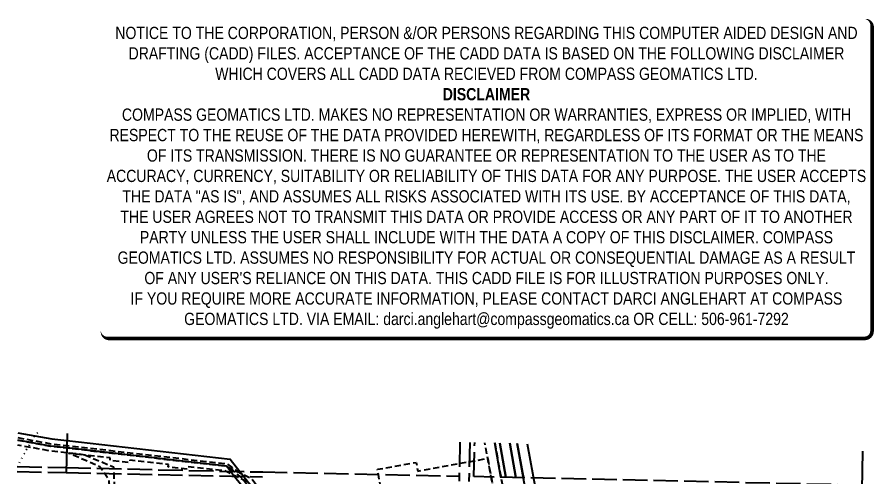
# Model space of a CAD drawing. Extents: x 403800 to 405641, y 6061258 to 6063951.
# Drawn here: x 403819 to 405565, y 6063013 to 6063951 of the extents above; entities that cross this region are included whole.
import ezdxf

# ---------------------------------------------------------------- set-up
doc = ezdxf.new("R2010")
doc.units = 0
doc.header["$LTSCALE"] = 5
doc.header["$PDSIZE"] = 0.5
for name, pattern in [('foc-ACCESSROAD', [3.75, 2.5, -1.25]), ('foc-FLOWLINE', [3.75, 2.5, -1.25]), ('foc-QUARTERLINE', [33, 25, -3, 2, -3]), ('foc-UNSURVEYED', [12.5, 10, -2.5]), ('foc-WHEELTRACKS', [2, 0.4, -1.6])]:
    doc.linetypes.add(name, pattern=pattern)
doc.layers.get('Defpoints').update_dxf_attribs({"color": 9})
for name, color, linetype in [('AB_SEC_N83UTMz11', 7, 'Continuous'), ('C-AR', 13, 'foc-ACCESSROAD'), ('C-FLOWLINE', 13, 'foc-FLOWLINE'), ('C-RW', 13, 'Continuous'), ('F-AR', 190, 'foc-ACCESSROAD'), ('F-RW', 190, 'Continuous'), ('F-WS', 190, 'foc-ACCESSROAD'), ('L-QSEC', 8, 'foc-QUARTERLINE'), ('L-USEC', 7, 'foc-UNSURVEYED'), ('T-WATER-P3', 160, 'foc-WHEELTRACKS')]:
    doc.layers.add(name, color=color, linetype=linetype)
doc.layers.add('C-RW-T', color=13, linetype='Continuous', lineweight=9)
doc.layers.add('DISCLAIMER', color=7, linetype='Continuous', plot=False)
doc.styles.add('80', font='ARIALN.TTF', dxfattribs={"height": 10})
doc.styles.add('80CG', font='ARIALN.TTF', dxfattribs={"height": 10})
doc.dimstyles.new('Compass 5 000', dxfattribs={"dimscale": 5, "dimtxt": 9, "dimasz": 2, "dimexe": 0.2, "dimexo": 0.0625, "dimgap": 0.5, "dimtad": 0, "dimtih": 1, "dimtoh": 1, "dimzin": 0, "dimdsep": 46, "dimtxsty": '80CG', "dimcen": 0.1, "dimse1": 1, "dimse2": 1, "dimclrd": 256, "dimclrt": 256, "dimaunit": 1, "dimadec": 4, "dimazin": 0, "dimtfac": 0.06, "dimtofl": 0, "dimtmove": 0, "dimatfit": 1, "dimfxl": 0.2, "dimtolj": 1, "dimtzin": 0, "dimlwd": -1, "dimarcsym": 0})

# ---------------------------------------------------------------- blocks, each defined once
blk = doc.blocks.new('*D514')
at = {"layer": 'C-RW-T', "transparency": 16777216}
for p, q in [((404312.7, 6062990.1), (404320.6, 6062996.2)), ((404285.1, 6062968.5), (404275.1, 6062968.5)), ((404293, 6062974.6), (404285.1, 6062968.5))]:
    blk.add_line(p, q, dxfattribs=at)
for points in [[(404311.7, 6062991.4), (404313.7, 6062988.7), (404304.8, 6062983.9)], [(404292, 6062976), (404294.1, 6062973.3), (404300.9, 6062980.8)]]:
    blk.add_solid(points, dxfattribs=at)
at = {"layer": 'Defpoints', "color": 0, "transparency": 16777216}
for p in [(404304.8, 6062983.9), (404300.9, 6062980.8), (404300.9, 6062980.8)]:
    blk.add_point(p, dxfattribs=at)
at = {"layer": 'C-RW-T', "transparency": 16777216, "insert": (404219.8, 6062968.5), "char_height": 10, "attachment_point": 5, "style": '80CG'}
blk.add_mtext('\\A1;Veren\\P5.00 Water Line R/W\\PLOC 210892', dxfattribs=at)
blk = doc.blocks.new('Disclaimer_Legal')
at = {"layer": 'DISCLAIMER', "color": 254, "flags": 128}
blk.add_lwpolyline([(-3612.9, -1104.6, 37.5, 37.5, 0), (4096.1, -1104.6, 37.5, 37.5, 0.414214), (4171.1, -1029.6, 37.5, 37.5, 0), (4171.1, 2078.7, 37.5, 0, 0.414214), (4096.1, 2153.7, 0, 0, 0), (-3612.9, 2153.7, 0, 0, 0.414214), (-3687.9, 2078.7, 0, 0, 0), (-3687.9, -1029.6, 0, 37.5, 0.414214)], format="xyseb", close=True, dxfattribs=at)
at = {"layer": 'DISCLAIMER', "color": 254, "insert": (241.6, 533.9), "char_height": 125, "width": 7717.568, "attachment_point": 5, "style": '80'}
blk.add_mtext('NOTICE TO THE CORPORATION, PERSON &/OR PERSONS REGARDING THIS COMPUTER AIDED DESIGN AND DRAFTING (CADD) FILES. ACCEPTANCE OF THE CADD DATA IS BASED ON THE FOLLOWING DISCLAIMER WHICH COVERS ALL CADD DATA RECIEVED FROM COMPASS GEOMATICS LTD.\\P{\\fArial Narrow|b1|i0|c0|p34;DISCLAIMER}\\PCOMPASS GEOMATICS LTD. MAKES NO REPRESENTATION OR WARRANTIES, EXPRESS OR IMPLIED, WITH RESPECT TO THE REUSE OF THE DATA PROVIDED HEREWITH, REGARDLESS OF ITS FORMAT OR THE MEANS OF ITS TRANSMISSION. THERE IS NO GUARANTEE OR REPRESENTATION TO THE USER AS TO THE ACCURACY, CURRENCY, SUITABILITY OR RELIABILITY OF THIS DATA FOR ANY PURPOSE. THE USER ACCEPTS THE DATA "AS IS", AND ASSUMES ALL RISKS ASSOCIATED WITH ITS USE. BY ACCEPTANCE OF THIS DATA, THE USER AGREES NOT TO TRANSMIT THIS DATA OR PROVIDE ACCESS OR ANY PART OF IT TO ANOTHER PARTY UNLESS THE USER SHALL INCLUDE WITH THE DATA A COPY OF THIS DISCLAIMER. COMPASS GEOMATICS LTD. ASSUMES NO RESPONSIBILITY FOR ACTUAL OR CONSEQUENTIAL DAMAGE AS A RESULT OF ANY USER\'S RELIANCE ON THIS DATA. THIS CADD FILE IS FOR ILLUSTRATION PURPOSES ONLY.\\PIF YOU REQUIRE MORE ACCURATE INFORMATION, PLEASE CONTACT DARCI ANGLEHART AT COMPASS GEOMATICS LTD. VIA EMAIL: darci.anglehart@compassgeomatics.ca OR CELL: 506-961-7292', dxfattribs=at)

msp = doc.modelspace()

# ---------------------------------------------------------------- linework, layer by layer
at = {"layer": 'C-AR', "flags": 128}
msp.add_lwpolyline([(403820.571, 6063088.308), (403887.434, 6063076.071), (403920.214, 6063072.327), (404245.671, 6063035.159), (404267.302, 6063024.489), (404270.918, 6063022.714), (404276.664, 6063019.882), (404297.34, 6063009.691), (404310.098, 6062993.381), (404357.748, 6062932.515), (404616.303, 6062458.383), (404658.307, 6062396.275), (404705.997, 6062340.523), (404727.364, 6062315.544), (404735.442, 6062306.112), (404780.791, 6062253.161), (404845.842, 6062177.06), (404960.422, 6062043.028), (404961.462, 6062037.517), (404969.947, 6062019.343), (404972.621, 6062013.613), (404968.796, 6062018.078), (404968.457, 6062018.475), (404960.446, 6062027.832), (404949.622, 6062040.49), (404937.779, 6062054.327), (404832.487, 6062177.362), (404784.285, 6062233.681), (404735.126, 6062291.117), (404719.78, 6062309.061), (404705.682, 6062325.543), (404650.347, 6062390.203), (404607.757, 6062453.175), (404349.37, 6062927.001), (404297.186, 6062993.664), (404290.861, 6063001.746), (404280.531, 6063006.838), (404259.866, 6063017.016), (404243.624, 6063025.008), (404242.791, 6063025.426), (404167.306, 6063034.009), (404166.741, 6063029.043), (404127.013, 6063033.559), (404127.578, 6063038.526), (404048.83, 6063047.478), (404048.265, 6063042.512), (404008.538, 6063047.029), (404009.102, 6063051.995), (403920, 6063062.258), (403885.971, 6063066.177), (403820.356, 6063078.187)], dxfattribs=at)
msp.add_lwpolyline([(404147.176, 6062899.499), (404146.305, 6062913.608), (404172.161, 6062942.867), (404191.406, 6062940.589), (404210.648, 6062938.311), (404228.964, 6062903.83), (404224.825, 6062890.313), (404252.737, 6062837.766), (404323.862, 6062672.038), (404349.859, 6062645.206), (404555.397, 6062549.191), (404563.47, 6062534.387), (404324.063, 6062646.223), (404243.715, 6062833.443), (404211.308, 6062894.451), (404200.248, 6062915.274), (404192.94, 6062920.276), (404185.172, 6062921.195), (404176.899, 6062918.038), (404161.286, 6062900.37), (404110.421, 6062842.811), (404075.688, 6062759.878), (404017.368, 6062770.229), (404006.7, 6063006.783), (403987.41, 6063034.599), (403923.78, 6063061.741), (403958.523, 6063057.789), (404015.502, 6063033.484), (404024.59, 6062831.965), (404035.026, 6062822.43), (404036.169, 6062797.103), (404046.461, 6062785.37), (404050.022, 6062784.738), (404053.587, 6062784.105), (404067.29, 6062791.579), (404077.085, 6062814.966), (404090.167, 6062820.325), (404101.838, 6062848.194)], close=True, dxfattribs=at)
at = {"layer": 'C-FLOWLINE', "flags": 128}
for points in [[(405107.966, 6061266.663), (405090.291, 6061367.028), (405086.83, 6061386.696), (405048.447, 6061592.863), (405045.702, 6061607.608), (405036.752, 6061655.687), (405035.835, 6061660.613), (405034.372, 6061668.473), (405028.121, 6061702.051), (405027.817, 6061703.686), (405018.391, 6061716.092), (405004.923, 6061733.82), (404996.821, 6061744.485), (404968.329, 6061771.748), (404927.36, 6061792.177), (404911.853, 6061791.125), (404757.135, 6061780.632), (404747.84, 6061780.002), (404746.82, 6061794.959), (404817.813, 6061799.773), (404805.27, 6061984.276), (404940.853, 6061993.489), (404951.442, 6061994.209), (404956.458, 6061994.549), (404954.923, 6062002.824), (404958.626, 6062006.905), (404955.343, 6062010.741), (404952.906, 6062013.589), (404932.738, 6062037.156), (404932.781, 6062052.48), (404825.763, 6062177.513), (404734.968, 6062283.601), (404715.975, 6062305.791), (404705.523, 6062318.01), (404646.367, 6062387.167), (404603.484, 6062450.571), (404345.18, 6062924.244), (404290.727, 6062993.806), (404280.531, 6063006.839), (404275.771, 6063012.922), (404259.884, 6063024.652), (404245.671, 6063035.159), (403920.214, 6063072.327), (403887.434, 6063076.071), (403820.571, 6063088.308)], [(403820.678, 6063093.37), (403888.166, 6063081.018), (403920.32, 6063077.346), (404247.572, 6063039.972), (404268.551, 6063024.462), (404270.919, 6063022.717), (404279.29, 6063016.532), (404290.861, 6063001.747), (404297.184, 6062993.664), (404349.37, 6062927.001), (404607.757, 6062453.175), (404650.347, 6062390.203), (404705.682, 6062325.543), (404719.777, 6062309.054), (404735.126, 6062291.117), (404784.283, 6062233.678), (404832.472, 6062177.362), (404937.779, 6062054.327), (404937.735, 6062039.005), (404962.01, 6062010.632), (404965.283, 6062006.816), (404961.918, 6062003.057), (404960.3, 6062001.249), (404962.401, 6061989.948), (404957.373, 6061989.605), (404810.596, 6061979.631), (404822.8, 6061800.11), (404823.139, 6061795.127), (404752.135, 6061790.273), (404752.487, 6061785.328), (404757.333, 6061785.657), (404928.373, 6061797.256), (404971.235, 6061775.885), (405000.56, 6061747.825), (405002.896, 6061744.75), (405016.357, 6061727.032), (405032.512, 6061705.768), (405033.034, 6061702.964), (405039.284, 6061669.388), (405040.747, 6061661.528), (405041.664, 6061656.603), (405091.747, 6061387.589), (405095.387, 6061366.913), (405113.061, 6061266.548)]]:
    msp.add_lwpolyline(points, dxfattribs=at)
at = {"layer": 'C-RW'}
for points in [[(404815.47, 6063012.444), (404802.827, 6063082.299)], [(404823.222, 6063081.847), (404835.867, 6063011.984)]]:
    msp.add_lwpolyline(points, dxfattribs=at)
at = {"layer": 'F-AR', "flags": 128}
msp.add_lwpolyline([(404792.623, 6063082.526), (404805.266, 6063012.674), (404810.75, 6062982.379), (404811.763, 6062977.779), (404814.424, 6062963.03), (404814.88, 6062959.562), (404815.286, 6062957.317), (404818.41, 6062940.057), (404819.739, 6062932.716), (404821.277, 6062924.283), (404823.949, 6062909.526), (404894.086, 6062521.958), (404897.647, 6062502.286), (404914.493, 6062409.211), (404917.163, 6062394.458), (404944.134, 6062245.451), (404956.964, 6062174.556), (404980.654, 6062043.681), (404989.116, 6062025.555), (404996.228, 6062010.32), (404996.443, 6062009.146), (405001.597, 6061980.997), (405027.683, 6061838.543), (405031.276, 6061818.921), (405044.706, 6061745.579), (405036.737, 6061729.958), (405032.652, 6061722.071), (405019.269, 6061739.723), (405023.816, 6061748.637), (405011.602, 6061815.336), (405008.019, 6061834.901), (404977.023, 6062004.183), (404974.532, 6062009.519), (404972.621, 6062013.613), (404969.947, 6062019.343), (404961.462, 6062037.517), (404958.509, 6062053.171), (404957.839, 6062056.723), (404952.426, 6062094.903), (404937.489, 6062174.995), (404924.967, 6062242.155), (404895.025, 6062409.44), (404878.737, 6062498.898), (404875.155, 6062518.567), (404849.198, 6062661.127), (404801.474, 6062923.246), (404794.958, 6062959.254), (404792.287, 6062974.013), (404790.691, 6062982.832), (404785.21, 6063013.126), (404778.337, 6063051.111), (404772.566, 6063082.971)], dxfattribs=at)
at = {"layer": 'F-RW'}
for points in [[(404277.813, 6062994.088), (404259.866, 6063017.016), (404253.785, 6063024.785), (404245.671, 6063035.159), (403920.214, 6063072.327), (403887.434, 6063076.071), (403820.571, 6063088.308)], [(403820.893, 6063103.491), (403889.635, 6063090.91), (403920.533, 6063087.382), (404253.61, 6063049.343), (404273.158, 6063024.361), (404276.664, 6063019.882), (404279.289, 6063016.53), (404290.861, 6063001.746)], [(404805.266, 6063012.674), (404792.623, 6063082.526)], [(404802.827, 6063082.299), (404815.47, 6063012.444)], [(404835.866, 6063011.984), (404823.221, 6063081.847)], [(404838.572, 6063081.506), (404851.231, 6063011.637)], [(404859.683, 6062964.993), (404838.573, 6063081.506)], [(404858.972, 6063081.053), (404875.787, 6062988.245)]]:
    msp.add_lwpolyline(points, dxfattribs=at)
at = {"layer": 'F-WS', "flags": 128}
msp.add_lwpolyline([(404778.337, 6063051.111), (404785.21, 6063013.126), (404790.691, 6062982.832), (404792.286, 6062974.033), (404794.957, 6062959.275), (404801.474, 6062923.246), (404748.239, 6062913.608), (404717.955, 6062908.125), (404663.748, 6062898.311), (404620.872, 6062910.86), (404572.597, 6062925.003), (404561.207, 6062987.89), (404555.722, 6063018.181), (404553.816, 6063028.708), (404632.503, 6063042.961), (404635.704, 6063025.289), (404720.747, 6063040.685), (404751.032, 6063046.168), (404778.337, 6063051.111)], close=True, dxfattribs=at)
at = {"layer": 'L-QSEC'}
for p, q in [((403920.854, 6063101.875), (403919.159, 6063022.075)), ((405542.619, 6063065.88), (405540.952, 6062986.087))]:
    msp.add_line(p, q, dxfattribs=at)
at = {"layer": 'L-USEC'}
for p, q in [((404721.68, 6063084.1), (404720.005, 6063004.54)), ((403819.424, 6063034.317), (403919.379, 6063032.129)), ((403819.21, 6063024.264), (403919.159, 6063022.075)), ((403919.159, 6063022.075), (404319.58, 6063013.309)), ((403919.379, 6063032.129), (404319.801, 6063023.362)), ((404319.801, 6063023.362), (404720.222, 6063014.595))]:
    msp.add_line(p, q, dxfattribs=at)
at = {"layer": 'L-USEC', "flags": 128}
for points in [[(404741.78, 6063083.654), (404740.103, 6063004.089)], [(404750.355, 6063013.903), (404751.82, 6063083.431)], [(405541.13, 6062996.128), (404750.355, 6063013.903)]]:
    msp.add_lwpolyline(points, dxfattribs=at)
at = {"layer": 'T-WATER-P3', "flags": 128}
msp.add_lwpolyline([(403860.434, 6063103.216), (403853.304, 6063095.197), (403819.451, 6063035.611)], dxfattribs=at)

# ---------------------------------------------------------------- block references
at = {"layer": 'AB_SEC_N83UTMz11', "color": 6, "xscale": 0.2, "yscale": 0.2, "zscale": 0.2}
msp.add_blockref('Disclaimer_Legal', (404727.485, 6063516.808), dxfattribs=at)

# ---------------------------------------------------------------- dimensions: what is measured, and where the dimension line sits
at = {"layer": 'C-RW-T', "color": 5}
dim = msp.add_aligned_dim(p1=(404304.821, 6062983.91), p2=(404300.885, 6062980.829), distance=0.019, text='Veren\\P5.00 Water Line R/W\\PLOC 210892', dimstyle='Compass 5 000', dxfattribs=at)
dim.commit()
dim.dimension.update_dxf_attribs({"geometry": '*D514', "text_midpoint": (404219.763, 6062968.486)})

doc.saveas('drawing.dxf')
